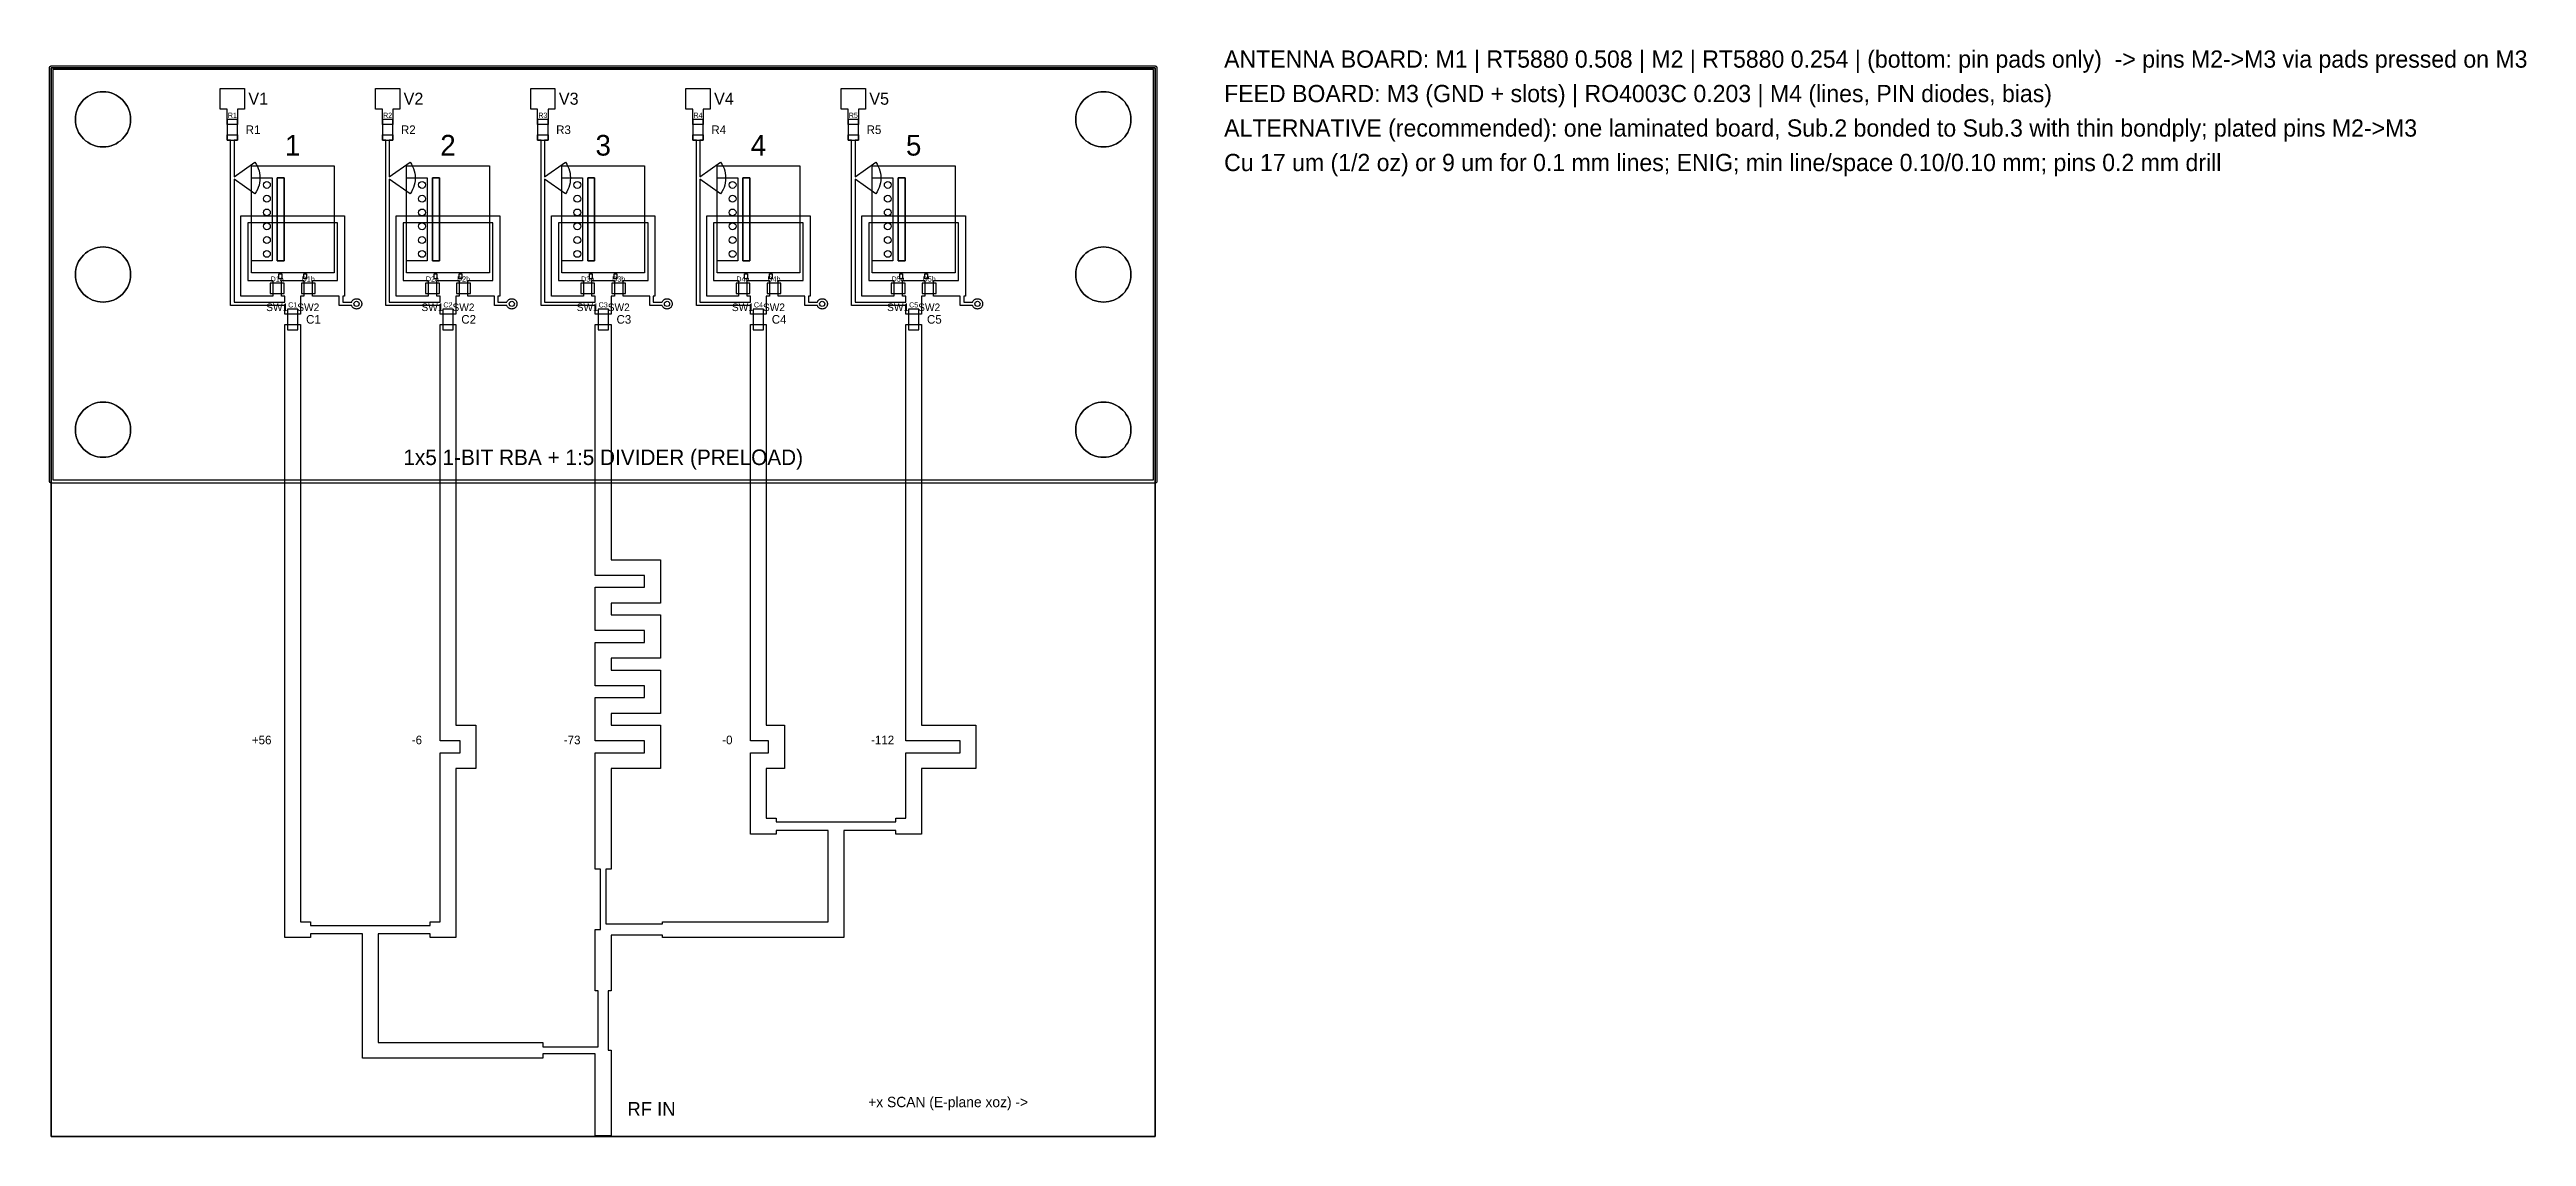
# Model space of a CAD drawing. Header units: millimetres. Extents: x -16.1 to 55.8, y -25 to 6.5.
import ezdxf
from ezdxf.enums import TextEntityAlignment as Align

# ---------------------------------------------------------------- set-up
doc = ezdxf.new("R2010")
doc.units = ezdxf.units.MM
for name, color, linetype in [('ANT_OUTLINE', 8, 'Continuous'), ('ASSY_M4', 4, 'Continuous'), ('FAB', 9, 'Continuous'), ('M1', 1, 'Continuous'), ('M2', 30, 'Continuous'), ('M3', 3, 'Continuous'), ('M3_SLOT', 3, 'Continuous'), ('M4', 5, 'Continuous'), ('NPTH', 9, 'Continuous'), ('OUTLINE', 7, 'Continuous'), ('PORT', 2, 'Continuous'), ('SILK_M1', 7, 'Continuous'), ('SILK_M4', 8, 'Continuous'), ('VIA', 6, 'Continuous')]:
    doc.layers.add(name, color=color, linetype=linetype)

msp = doc.modelspace()

# ---------------------------------------------------------------- linework, layer by layer
at = {"layer": 'ANT_OUTLINE'}
for points in [[(16, -6.05), (-16, -6.05), (-16.005, -6.05), (-16.01, -6.049), (-16.015, -6.048), (-16.019, -6.046), (-16.024, -6.044), (-16.028, -6.042), (-16.032, -6.039), (-16.035, -6.035), (-16.039, -6.032), (-16.042, -6.028), (-16.044, -6.024), (-16.046, -6.019), (-16.048, -6.015), (-16.049, -6.01), (-16.05, -6.005), (-16.05, -6), (-16.05, 6), (-16.05, 6.005), (-16.049, 6.01), (-16.048, 6.015), (-16.046, 6.019), (-16.044, 6.024), (-16.042, 6.028), (-16.039, 6.032), (-16.035, 6.035), (-16.032, 6.039), (-16.028, 6.042), (-16.024, 6.044), (-16.019, 6.046), (-16.015, 6.048), (-16.01, 6.049), (-16.005, 6.05), (-16, 6.05), (16, 6.05), (16.005, 6.05), (16.01, 6.049), (16.015, 6.048), (16.019, 6.046), (16.024, 6.044), (16.028, 6.042), (16.032, 6.039), (16.035, 6.035), (16.039, 6.032), (16.042, 6.028), (16.044, 6.024), (16.046, 6.019), (16.048, 6.015), (16.049, 6.01), (16.05, 6.005), (16.05, 6), (16.05, -6), (16.05, -6.005), (16.049, -6.01), (16.048, -6.015), (16.046, -6.019), (16.044, -6.024), (16.042, -6.028), (16.039, -6.032), (16.035, -6.035), (16.032, -6.039), (16.028, -6.042), (16.024, -6.044), (16.019, -6.046), (16.015, -6.048), (16.01, -6.049), (16.005, -6.05)], [(15.95, -5.95), (15.95, 5.95), (-15.95, 5.95), (-15.95, -5.95)]]:
    msp.add_lwpolyline(points, close=True, dxfattribs=at)
at = {"layer": 'ASSY_M4'}
for points in [[(-10.9, 3.9), (-10.6, 3.9), (-10.6, 4.5), (-10.9, 4.5)], [(-6.4, 3.9), (-6.1, 3.9), (-6.1, 4.5), (-6.4, 4.5)], [(-1.9, 3.9), (-1.6, 3.9), (-1.6, 4.5), (-1.9, 4.5)], [(2.6, 3.9), (2.9, 3.9), (2.9, 4.5), (2.6, 4.5)], [(7.1, 3.9), (7.4, 3.9), (7.4, 4.5), (7.1, 4.5)], [(-9.65, -0.55), (-9.25, -0.55), (-9.25, -0.25), (-9.65, -0.25)], [(-8.75, -0.55), (-8.35, -0.55), (-8.35, -0.25), (-8.75, -0.25)], [(-5.15, -0.55), (-4.75, -0.55), (-4.75, -0.25), (-5.15, -0.25)], [(-4.25, -0.55), (-3.85, -0.55), (-3.85, -0.25), (-4.25, -0.25)], [(-0.65, -0.55), (-0.25, -0.55), (-0.25, -0.25), (-0.65, -0.25)], [(0.25, -0.55), (0.65, -0.55), (0.65, -0.25), (0.25, -0.25)], [(3.85, -0.55), (4.25, -0.55), (4.25, -0.25), (3.85, -0.25)], [(4.75, -0.55), (5.15, -0.55), (5.15, -0.25), (4.75, -0.25)], [(8.35, -0.55), (8.75, -0.55), (8.75, -0.25), (8.35, -0.25)], [(9.25, -0.55), (9.65, -0.55), (9.65, -0.25), (9.25, -0.25)], [(-9.15, -1.6), (-8.85, -1.6), (-8.85, -1), (-9.15, -1)], [(-4.65, -1.6), (-4.35, -1.6), (-4.35, -1), (-4.65, -1)], [(-0.15, -1.6), (0.15, -1.6), (0.15, -1), (-0.15, -1)], [(4.35, -1.6), (4.65, -1.6), (4.65, -1), (4.35, -1)], [(8.85, -1.6), (9.15, -1.6), (9.15, -1), (8.85, -1)]]:
    msp.add_lwpolyline(points, close=True, dxfattribs=at)
at = {"layer": 'M1'}
for points in [[(-10.2, 3.15), (-7.8, 3.15), (-7.8, 0.05), (-10.2, 0.05)], [(-5.7, 3.15), (-3.3, 3.15), (-3.3, 0.05), (-5.7, 0.05)], [(-1.2, 3.15), (1.2, 3.15), (1.2, 0.05), (-1.2, 0.05)], [(5.7, 3.15), (5.7, 0.05), (3.3, 0.05), (3.3, 3.15)], [(10.2, 3.15), (10.2, 0.05), (7.8, 0.05), (7.8, 3.15)]]:
    msp.add_lwpolyline(points, close=True, dxfattribs=at)
at = {"layer": 'M2'}
for points in [[(-10.2, 2.8), (-9.6, 2.8), (-9.6, 0.4), (-10.2, 0.4)], [(-5.7, 2.8), (-5.1, 2.8), (-5.1, 0.4), (-5.7, 0.4)], [(-1.2, 2.8), (-0.6, 2.8), (-0.6, 0.4), (-1.2, 0.4)], [(3.9, 2.8), (3.9, 0.4), (3.3, 0.4), (3.3, 2.8)], [(8.4, 2.8), (8.4, 0.4), (7.8, 0.4), (7.8, 2.8)]]:
    msp.add_lwpolyline(points, close=True, dxfattribs=at)
at = {"layer": 'M3'}
for points in [[(-16, -25), (-16, 6), (16, 6), (16, -25)], [(-13.715, 4.344), (-13.704, 4.422), (-13.7, 4.5), (-13.704, 4.578), (-13.715, 4.656), (-13.734, 4.732), (-13.761, 4.806), (-13.794, 4.877), (-13.835, 4.944), (-13.882, 5.008), (-13.934, 5.066), (-13.992, 5.118), (-14.056, 5.165), (-14.123, 5.206), (-14.194, 5.239), (-14.268, 5.266), (-14.344, 5.285), (-14.422, 5.296), (-14.5, 5.3), (-14.578, 5.296), (-14.656, 5.285), (-14.732, 5.266), (-14.806, 5.239), (-14.877, 5.206), (-14.944, 5.165), (-15.008, 5.118), (-15.066, 5.066), (-15.118, 5.008), (-15.165, 4.944), (-15.206, 4.877), (-15.239, 4.806), (-15.266, 4.732), (-15.285, 4.656), (-15.296, 4.578), (-15.3, 4.5), (-15.296, 4.422), (-15.285, 4.344), (-15.266, 4.268), (-15.239, 4.194), (-15.206, 4.123), (-15.165, 4.056), (-15.118, 3.992), (-15.066, 3.934), (-15.008, 3.882), (-14.944, 3.835), (-14.877, 3.794), (-14.806, 3.761), (-14.732, 3.734), (-14.656, 3.715), (-14.578, 3.704), (-14.5, 3.7), (-14.422, 3.704), (-14.344, 3.715), (-14.268, 3.734), (-14.194, 3.761), (-14.123, 3.794), (-14.056, 3.835), (-13.992, 3.882), (-13.934, 3.934), (-13.882, 3.992), (-13.835, 4.056), (-13.794, 4.123), (-13.761, 4.194), (-13.734, 4.268)], [(15.266, 4.268), (15.285, 4.344), (15.296, 4.422), (15.3, 4.5), (15.296, 4.578), (15.285, 4.656), (15.266, 4.732), (15.239, 4.806), (15.206, 4.877), (15.165, 4.944), (15.118, 5.008), (15.066, 5.066), (15.008, 5.118), (14.944, 5.165), (14.877, 5.206), (14.806, 5.239), (14.732, 5.266), (14.656, 5.285), (14.578, 5.296), (14.5, 5.3), (14.422, 5.296), (14.344, 5.285), (14.268, 5.266), (14.194, 5.239), (14.123, 5.206), (14.056, 5.165), (13.992, 5.118), (13.934, 5.066), (13.882, 5.008), (13.835, 4.944), (13.794, 4.877), (13.761, 4.806), (13.734, 4.732), (13.715, 4.656), (13.704, 4.578), (13.7, 4.5), (13.704, 4.422), (13.715, 4.344), (13.734, 4.268), (13.761, 4.194), (13.794, 4.123), (13.835, 4.056), (13.882, 3.992), (13.934, 3.934), (13.992, 3.882), (14.056, 3.835), (14.123, 3.794), (14.194, 3.761), (14.268, 3.734), (14.344, 3.715), (14.422, 3.704), (14.5, 3.7), (14.578, 3.704), (14.656, 3.715), (14.732, 3.734), (14.806, 3.761), (14.877, 3.794), (14.944, 3.835), (15.008, 3.882), (15.066, 3.934), (15.118, 3.992), (15.165, 4.056), (15.206, 4.123), (15.239, 4.194)], [(-9.45, 2.8), (-9.45, 0.4), (-9.25, 0.4), (-9.25, 2.8)], [(-4.75, 2.8), (-4.95, 2.8), (-4.95, 0.4), (-4.75, 0.4)], [(-0.25, 2.8), (-0.45, 2.8), (-0.45, 0.4), (-0.25, 0.4)], [(4.05, 2.8), (4.05, 0.4), (4.25, 0.4), (4.25, 2.8)], [(8.75, 2.8), (8.55, 2.8), (8.55, 0.4), (8.75, 0.4)], [(-13.715, -0.156), (-13.704, -0.078), (-13.7, 0), (-13.704, 0.078), (-13.715, 0.156), (-13.734, 0.232), (-13.761, 0.306), (-13.794, 0.377), (-13.835, 0.444), (-13.882, 0.508), (-13.934, 0.566), (-13.992, 0.618), (-14.056, 0.665), (-14.123, 0.706), (-14.194, 0.739), (-14.268, 0.766), (-14.344, 0.785), (-14.422, 0.796), (-14.5, 0.8), (-14.578, 0.796), (-14.656, 0.785), (-14.732, 0.766), (-14.806, 0.739), (-14.877, 0.706), (-14.944, 0.665), (-15.008, 0.618), (-15.066, 0.566), (-15.118, 0.508), (-15.165, 0.444), (-15.206, 0.377), (-15.239, 0.306), (-15.266, 0.232), (-15.285, 0.156), (-15.296, 0.078), (-15.3, 0), (-15.296, -0.078), (-15.285, -0.156), (-15.266, -0.232), (-15.239, -0.306), (-15.206, -0.377), (-15.165, -0.444), (-15.118, -0.508), (-15.066, -0.566), (-15.008, -0.618), (-14.944, -0.665), (-14.877, -0.706), (-14.806, -0.739), (-14.732, -0.766), (-14.656, -0.785), (-14.578, -0.796), (-14.5, -0.8), (-14.422, -0.796), (-14.344, -0.785), (-14.268, -0.766), (-14.194, -0.739), (-14.123, -0.706), (-14.056, -0.665), (-13.992, -0.618), (-13.934, -0.566), (-13.882, -0.508), (-13.835, -0.444), (-13.794, -0.377), (-13.761, -0.306), (-13.734, -0.232)], [(15.266, -0.232), (15.285, -0.156), (15.296, -0.078), (15.3, 0), (15.296, 0.078), (15.285, 0.156), (15.266, 0.232), (15.239, 0.306), (15.206, 0.377), (15.165, 0.444), (15.118, 0.508), (15.066, 0.566), (15.008, 0.618), (14.944, 0.665), (14.877, 0.706), (14.806, 0.739), (14.732, 0.766), (14.656, 0.785), (14.578, 0.796), (14.5, 0.8), (14.422, 0.796), (14.344, 0.785), (14.268, 0.766), (14.194, 0.739), (14.123, 0.706), (14.056, 0.665), (13.992, 0.618), (13.934, 0.566), (13.882, 0.508), (13.835, 0.444), (13.794, 0.377), (13.761, 0.306), (13.734, 0.232), (13.715, 0.156), (13.704, 0.078), (13.7, 0), (13.704, -0.078), (13.715, -0.156), (13.734, -0.232), (13.761, -0.306), (13.794, -0.377), (13.835, -0.444), (13.882, -0.508), (13.934, -0.566), (13.992, -0.618), (14.056, -0.665), (14.123, -0.706), (14.194, -0.739), (14.268, -0.766), (14.344, -0.785), (14.422, -0.796), (14.5, -0.8), (14.578, -0.796), (14.656, -0.785), (14.732, -0.766), (14.806, -0.739), (14.877, -0.706), (14.944, -0.665), (15.008, -0.618), (15.066, -0.566), (15.118, -0.508), (15.165, -0.444), (15.206, -0.377), (15.239, -0.306)], [(-13.715, -4.656), (-13.704, -4.578), (-13.7, -4.5), (-13.704, -4.422), (-13.715, -4.344), (-13.734, -4.268), (-13.761, -4.194), (-13.794, -4.123), (-13.835, -4.056), (-13.882, -3.992), (-13.934, -3.934), (-13.992, -3.882), (-14.056, -3.835), (-14.123, -3.794), (-14.194, -3.761), (-14.268, -3.734), (-14.344, -3.715), (-14.422, -3.704), (-14.5, -3.7), (-14.578, -3.704), (-14.656, -3.715), (-14.732, -3.734), (-14.806, -3.761), (-14.877, -3.794), (-14.944, -3.835), (-15.008, -3.882), (-15.066, -3.934), (-15.118, -3.992), (-15.165, -4.056), (-15.206, -4.123), (-15.239, -4.194), (-15.266, -4.268), (-15.285, -4.344), (-15.296, -4.422), (-15.3, -4.5), (-15.296, -4.578), (-15.285, -4.656), (-15.266, -4.732), (-15.239, -4.806), (-15.206, -4.877), (-15.165, -4.944), (-15.118, -5.008), (-15.066, -5.066), (-15.008, -5.118), (-14.944, -5.165), (-14.877, -5.206), (-14.806, -5.239), (-14.732, -5.266), (-14.656, -5.285), (-14.578, -5.296), (-14.5, -5.3), (-14.422, -5.296), (-14.344, -5.285), (-14.268, -5.266), (-14.194, -5.239), (-14.123, -5.206), (-14.056, -5.165), (-13.992, -5.118), (-13.934, -5.066), (-13.882, -5.008), (-13.835, -4.944), (-13.794, -4.877), (-13.761, -4.806), (-13.734, -4.732)], [(15.266, -4.732), (15.285, -4.656), (15.296, -4.578), (15.3, -4.5), (15.296, -4.422), (15.285, -4.344), (15.266, -4.268), (15.239, -4.194), (15.206, -4.123), (15.165, -4.056), (15.118, -3.992), (15.066, -3.934), (15.008, -3.882), (14.944, -3.835), (14.877, -3.794), (14.806, -3.761), (14.732, -3.734), (14.656, -3.715), (14.578, -3.704), (14.5, -3.7), (14.422, -3.704), (14.344, -3.715), (14.268, -3.734), (14.194, -3.761), (14.123, -3.794), (14.056, -3.835), (13.992, -3.882), (13.934, -3.934), (13.882, -3.992), (13.835, -4.056), (13.794, -4.123), (13.761, -4.194), (13.734, -4.268), (13.715, -4.344), (13.704, -4.422), (13.7, -4.5), (13.704, -4.578), (13.715, -4.656), (13.734, -4.732), (13.761, -4.806), (13.794, -4.877), (13.835, -4.944), (13.882, -5.008), (13.934, -5.066), (13.992, -5.118), (14.056, -5.165), (14.123, -5.206), (14.194, -5.239), (14.268, -5.266), (14.344, -5.285), (14.422, -5.296), (14.5, -5.3), (14.578, -5.296), (14.656, -5.285), (14.732, -5.266), (14.806, -5.239), (14.877, -5.206), (14.944, -5.165), (15.008, -5.118), (15.066, -5.066), (15.118, -5.008), (15.165, -4.944), (15.206, -4.877), (15.239, -4.806)]]:
    msp.add_lwpolyline(points, close=True, dxfattribs=at)
at = {"layer": 'M3_SLOT'}
for points in [[(-9.45, 2.8), (-9.25, 2.8), (-9.25, 0.4), (-9.45, 0.4)], [(-4.95, 2.8), (-4.75, 2.8), (-4.75, 0.4), (-4.95, 0.4)], [(-0.45, 2.8), (-0.25, 2.8), (-0.25, 0.4), (-0.45, 0.4)], [(4.25, 2.8), (4.25, 0.4), (4.05, 0.4), (4.05, 2.8)], [(8.75, 2.8), (8.75, 0.4), (8.55, 0.4), (8.55, 2.8)]]:
    msp.add_lwpolyline(points, close=True, dxfattribs=at)
at = {"layer": 'M4'}
for points in [[(-11.1, 4.8), (-11.1, 5.4), (-10.4, 5.4), (-10.4, 4.8), (-10.6, 4.8), (-10.6, 4.35), (-10.9, 4.35), (-10.9, 4.8)], [(-5.9, 5.4), (-5.9, 4.8), (-6.1, 4.8), (-6.1, 4.35), (-6.4, 4.35), (-6.4, 4.8), (-6.6, 4.8), (-6.6, 5.4)], [(-1.6, 4.35), (-1.9, 4.35), (-1.9, 4.8), (-2.1, 4.8), (-2.1, 5.4), (-1.4, 5.4), (-1.4, 4.8), (-1.6, 4.8)], [(2.4, 4.8), (2.4, 5.4), (3.1, 5.4), (3.1, 4.8), (2.9, 4.8), (2.9, 4.35), (2.6, 4.35), (2.6, 4.8)], [(7.6, 4.8), (7.4, 4.8), (7.4, 4.35), (7.1, 4.35), (7.1, 4.8), (6.9, 4.8), (6.9, 5.4), (7.6, 5.4)], [(-10.8, 3.9), (-10.9, 3.9), (-10.9, 4.05), (-10.6, 4.05), (-10.6, 3.9), (-10.7, 3.9), (-10.7, 2.835), (-10.095, 3.259), (-10.057, 3.2), (-10.025, 3.138), (-9.998, 3.074), (-9.977, 3.007), (-9.962, 2.939), (-9.953, 2.87), (-9.95, 2.8), (-9.953, 2.73), (-9.962, 2.661), (-9.977, 2.593), (-9.998, 2.526), (-10.025, 2.462), (-10.057, 2.4), (-10.095, 2.341), (-10.7, 2.765), (-10.7, -0.8), (-9.229, -0.8), (-9.229, -0.625), (-9.325, -0.625), (-9.325, -0.175), (-8.675, -0.175), (-8.675, -0.625), (-8.771, -0.625), (-8.771, -1.15), (-9.229, -1.15), (-9.229, -0.9), (-10.8, -0.9)], [(-5.462, 2.939), (-5.453, 2.87), (-5.45, 2.8), (-5.453, 2.73), (-5.462, 2.661), (-5.477, 2.593), (-5.498, 2.526), (-5.525, 2.462), (-5.557, 2.4), (-5.595, 2.341), (-6.2, 2.765), (-6.2, -0.8), (-4.729, -0.8), (-4.729, -0.625), (-4.825, -0.625), (-4.825, -0.175), (-4.175, -0.175), (-4.175, -0.625), (-4.271, -0.625), (-4.271, -1.15), (-4.729, -1.15), (-4.729, -0.9), (-6.3, -0.9), (-6.3, 3.9), (-6.4, 3.9), (-6.4, 4.05), (-6.1, 4.05), (-6.1, 3.9), (-6.2, 3.9), (-6.2, 2.835), (-5.595, 3.259), (-5.557, 3.2), (-5.525, 3.138), (-5.498, 3.074), (-5.477, 3.007)], [(-0.998, 3.074), (-0.977, 3.007), (-0.962, 2.939), (-0.953, 2.87), (-0.95, 2.8), (-0.953, 2.73), (-0.962, 2.661), (-0.977, 2.593), (-0.998, 2.526), (-1.025, 2.462), (-1.057, 2.4), (-1.095, 2.341), (-1.7, 2.765), (-1.7, -0.8), (-0.229, -0.8), (-0.229, -0.625), (-0.325, -0.625), (-0.325, -0.175), (0.325, -0.175), (0.325, -0.625), (0.229, -0.625), (0.229, -1.15), (-0.229, -1.15), (-0.229, -0.9), (-1.8, -0.9), (-1.8, 3.9), (-1.9, 3.9), (-1.9, 4.05), (-1.6, 4.05), (-1.6, 3.9), (-1.7, 3.9), (-1.7, 2.835), (-1.095, 3.259), (-1.057, 3.2), (-1.025, 3.138)], [(2.7, 3.9), (2.6, 3.9), (2.6, 4.05), (2.9, 4.05), (2.9, 3.9), (2.8, 3.9), (2.8, 2.835), (3.405, 3.259), (3.443, 3.2), (3.475, 3.138), (3.502, 3.074), (3.523, 3.007), (3.538, 2.939), (3.547, 2.87), (3.55, 2.8), (3.547, 2.73), (3.538, 2.661), (3.523, 2.593), (3.502, 2.526), (3.475, 2.462), (3.443, 2.4), (3.405, 2.341), (2.8, 2.765), (2.8, -0.8), (4.271, -0.8), (4.271, -0.625), (4.175, -0.625), (4.175, -0.175), (4.825, -0.175), (4.825, -0.625), (4.729, -0.625), (4.729, -1.15), (4.271, -1.15), (4.271, -0.9), (2.7, -0.9)], [(8.771, -0.9), (7.2, -0.9), (7.2, 3.9), (7.1, 3.9), (7.1, 4.05), (7.4, 4.05), (7.4, 3.9), (7.3, 3.9), (7.3, 2.835), (7.905, 3.259), (7.943, 3.2), (7.975, 3.138), (8.002, 3.074), (8.023, 3.007), (8.038, 2.939), (8.047, 2.87), (8.05, 2.8), (8.047, 2.73), (8.038, 2.661), (8.023, 2.593), (8.002, 2.526), (7.975, 2.462), (7.943, 2.4), (7.905, 2.341), (7.3, 2.765), (7.3, -0.8), (8.771, -0.8), (8.771, -0.625), (8.675, -0.625), (8.675, -0.175), (9.325, -0.175), (9.325, -0.625), (9.229, -0.625), (9.229, -1.15), (8.771, -1.15)], [(-7.034, -0.945), (-7.044, -0.956), (-7.055, -0.966), (-7.067, -0.975), (-7.079, -0.982), (-7.093, -0.989), (-7.106, -0.994), (-7.121, -0.997), (-7.135, -0.999), (-7.15, -1), (-7.165, -0.999), (-7.179, -0.997), (-7.194, -0.994), (-7.207, -0.989), (-7.221, -0.982), (-7.233, -0.975), (-7.245, -0.966), (-7.256, -0.956), (-7.266, -0.945), (-7.275, -0.933), (-7.282, -0.921), (-7.289, -0.907), (-7.291, -0.9), (-7.65, -0.9), (-7.65, -0.625), (-8.425, -0.625), (-8.425, -0.175), (-7.7, -0.175), (-7.7, 1.5), (-10.3, 1.5), (-10.3, -0.175), (-9.575, -0.175), (-9.575, -0.625), (-10.5, -0.625), (-10.5, -0.4), (-10.5, -0.175), (-10.5, 1.7), (-7.5, 1.7), (-7.5, -0.175), (-7.5, -0.4), (-7.5, -0.625), (-7.55, -0.625), (-7.55, -0.8), (-7.291, -0.8), (-7.289, -0.793), (-7.282, -0.779), (-7.275, -0.767), (-7.266, -0.755), (-7.256, -0.744), (-7.245, -0.734), (-7.233, -0.725), (-7.221, -0.718), (-7.207, -0.711), (-7.194, -0.706), (-7.179, -0.703), (-7.165, -0.701), (-7.15, -0.7), (-7.135, -0.701), (-7.121, -0.703), (-7.106, -0.706), (-7.093, -0.711), (-7.079, -0.718), (-7.067, -0.725), (-7.055, -0.734), (-7.044, -0.744), (-7.034, -0.755), (-7.025, -0.767), (-7.018, -0.779), (-7.011, -0.793), (-7.006, -0.806), (-7.003, -0.821), (-7.001, -0.835), (-7, -0.85), (-7.001, -0.865), (-7.003, -0.879), (-7.006, -0.894), (-7.011, -0.907), (-7.018, -0.921), (-7.025, -0.933)], [(-6, -0.175), (-6, 1.7), (-3, 1.7), (-3, -0.175), (-3, -0.4), (-3, -0.625), (-3.05, -0.625), (-3.05, -0.8), (-2.791, -0.8), (-2.789, -0.793), (-2.782, -0.779), (-2.775, -0.767), (-2.766, -0.755), (-2.756, -0.744), (-2.745, -0.734), (-2.733, -0.725), (-2.721, -0.718), (-2.707, -0.711), (-2.694, -0.706), (-2.679, -0.703), (-2.665, -0.701), (-2.65, -0.7), (-2.635, -0.701), (-2.621, -0.703), (-2.606, -0.706), (-2.593, -0.711), (-2.579, -0.718), (-2.567, -0.725), (-2.555, -0.734), (-2.544, -0.744), (-2.534, -0.755), (-2.525, -0.767), (-2.518, -0.779), (-2.511, -0.793), (-2.506, -0.806), (-2.503, -0.821), (-2.501, -0.835), (-2.5, -0.85), (-2.501, -0.865), (-2.503, -0.879), (-2.506, -0.894), (-2.511, -0.907), (-2.518, -0.921), (-2.525, -0.933), (-2.534, -0.945), (-2.544, -0.956), (-2.555, -0.966), (-2.567, -0.975), (-2.579, -0.982), (-2.593, -0.989), (-2.606, -0.994), (-2.621, -0.997), (-2.635, -0.999), (-2.65, -1), (-2.665, -0.999), (-2.679, -0.997), (-2.694, -0.994), (-2.707, -0.989), (-2.721, -0.982), (-2.733, -0.975), (-2.745, -0.966), (-2.756, -0.956), (-2.766, -0.945), (-2.775, -0.933), (-2.782, -0.921), (-2.789, -0.907), (-2.791, -0.9), (-3.15, -0.9), (-3.15, -0.625), (-3.925, -0.625), (-3.925, -0.175), (-3.2, -0.175), (-3.2, 1.5), (-5.8, 1.5), (-5.8, -0.175), (-5.075, -0.175), (-5.075, -0.625), (-6, -0.625), (-6, -0.4)], [(-0.575, -0.175), (-0.575, -0.625), (-1.5, -0.625), (-1.5, -0.4), (-1.5, -0.175), (-1.5, 1.7), (1.5, 1.7), (1.5, -0.175), (1.5, -0.4), (1.5, -0.625), (1.45, -0.625), (1.45, -0.8), (1.709, -0.8), (1.711, -0.793), (1.718, -0.779), (1.725, -0.767), (1.734, -0.755), (1.744, -0.744), (1.755, -0.734), (1.767, -0.725), (1.779, -0.718), (1.793, -0.711), (1.806, -0.706), (1.821, -0.703), (1.835, -0.701), (1.85, -0.7), (1.865, -0.701), (1.879, -0.703), (1.894, -0.706), (1.907, -0.711), (1.921, -0.718), (1.933, -0.725), (1.945, -0.734), (1.956, -0.744), (1.966, -0.755), (1.975, -0.767), (1.982, -0.779), (1.989, -0.793), (1.994, -0.806), (1.997, -0.821), (1.999, -0.835), (2, -0.85), (1.999, -0.865), (1.997, -0.879), (1.994, -0.894), (1.989, -0.907), (1.982, -0.921), (1.975, -0.933), (1.966, -0.945), (1.956, -0.956), (1.945, -0.966), (1.933, -0.975), (1.921, -0.982), (1.907, -0.989), (1.894, -0.994), (1.879, -0.997), (1.865, -0.999), (1.85, -1), (1.835, -0.999), (1.821, -0.997), (1.806, -0.994), (1.793, -0.989), (1.779, -0.982), (1.767, -0.975), (1.755, -0.966), (1.744, -0.956), (1.734, -0.945), (1.725, -0.933), (1.718, -0.921), (1.711, -0.907), (1.709, -0.9), (1.35, -0.9), (1.35, -0.625), (0.575, -0.625), (0.575, -0.175), (1.3, -0.175), (1.3, 1.5), (-1.3, 1.5), (-1.3, -0.175)], [(3, -0.175), (3, 1.7), (6, 1.7), (6, -0.175), (6, -0.4), (6, -0.625), (5.95, -0.625), (5.95, -0.8), (6.209, -0.8), (6.211, -0.793), (6.218, -0.779), (6.225, -0.767), (6.234, -0.755), (6.244, -0.744), (6.255, -0.734), (6.267, -0.725), (6.279, -0.718), (6.293, -0.711), (6.306, -0.706), (6.321, -0.703), (6.335, -0.701), (6.35, -0.7), (6.365, -0.701), (6.379, -0.703), (6.394, -0.706), (6.407, -0.711), (6.421, -0.718), (6.433, -0.725), (6.445, -0.734), (6.456, -0.744), (6.466, -0.755), (6.475, -0.767), (6.482, -0.779), (6.489, -0.793), (6.494, -0.806), (6.497, -0.821), (6.499, -0.835), (6.5, -0.85), (6.499, -0.865), (6.497, -0.879), (6.494, -0.894), (6.489, -0.907), (6.482, -0.921), (6.475, -0.933), (6.466, -0.945), (6.456, -0.956), (6.445, -0.966), (6.433, -0.975), (6.421, -0.982), (6.407, -0.989), (6.394, -0.994), (6.379, -0.997), (6.365, -0.999), (6.35, -1), (6.335, -0.999), (6.321, -0.997), (6.306, -0.994), (6.293, -0.989), (6.279, -0.982), (6.267, -0.975), (6.255, -0.966), (6.244, -0.956), (6.234, -0.945), (6.225, -0.933), (6.218, -0.921), (6.211, -0.907), (6.209, -0.9), (5.85, -0.9), (5.85, -0.625), (5.075, -0.625), (5.075, -0.175), (5.8, -0.175), (5.8, 1.5), (3.2, 1.5), (3.2, -0.175), (3.925, -0.175), (3.925, -0.625), (3, -0.625), (3, -0.4)], [(10.975, -0.933), (10.966, -0.945), (10.956, -0.956), (10.945, -0.966), (10.933, -0.975), (10.921, -0.982), (10.907, -0.989), (10.894, -0.994), (10.879, -0.997), (10.865, -0.999), (10.85, -1), (10.835, -0.999), (10.821, -0.997), (10.806, -0.994), (10.793, -0.989), (10.779, -0.982), (10.767, -0.975), (10.755, -0.966), (10.744, -0.956), (10.734, -0.945), (10.725, -0.933), (10.718, -0.921), (10.711, -0.907), (10.709, -0.9), (10.35, -0.9), (10.35, -0.625), (9.575, -0.625), (9.575, -0.175), (10.3, -0.175), (10.3, 1.5), (7.7, 1.5), (7.7, -0.175), (8.425, -0.175), (8.425, -0.625), (7.5, -0.625), (7.5, -0.4), (7.5, -0.175), (7.5, 1.7), (10.5, 1.7), (10.5, -0.175), (10.5, -0.4), (10.5, -0.625), (10.45, -0.625), (10.45, -0.8), (10.709, -0.8), (10.711, -0.793), (10.718, -0.779), (10.725, -0.767), (10.734, -0.755), (10.744, -0.744), (10.755, -0.734), (10.767, -0.725), (10.779, -0.718), (10.793, -0.711), (10.806, -0.706), (10.821, -0.703), (10.835, -0.701), (10.85, -0.7), (10.865, -0.701), (10.879, -0.703), (10.894, -0.706), (10.907, -0.711), (10.921, -0.718), (10.933, -0.725), (10.945, -0.734), (10.956, -0.744), (10.966, -0.755), (10.975, -0.767), (10.982, -0.779), (10.989, -0.793), (10.994, -0.806), (10.997, -0.821), (10.999, -0.835), (11, -0.85), (10.999, -0.865), (10.997, -0.879), (10.994, -0.894), (10.989, -0.907), (10.982, -0.921)], [(-9.229, -16), (-9.229, -14.5), (-9.229, -6.1), (-9.229, -5.5), (-9.229, -1.45), (-8.771, -1.45), (-8.771, -5.5), (-8.771, -6.1), (-8.771, -14.5), (-8.771, -16), (-8.771, -18.771), (-8.483, -18.771), (-8.483, -18.876), (-6.75, -18.876), (-5.017, -18.876), (-5.017, -18.771), (-4.729, -18.771), (-4.729, -16), (-4.729, -14.5), (-4.729, -13.871), (-4.149, -13.871), (-4.149, -13.529), (-4.729, -13.529), (-4.729, -6.1), (-4.729, -5.5), (-4.729, -1.45), (-4.271, -1.45), (-4.271, -5.5), (-4.271, -6.1), (-4.271, -13.071), (-3.691, -13.071), (-3.691, -14.329), (-4.271, -14.329), (-4.271, -14.5), (-4.271, -16), (-4.271, -19.229), (-5.017, -19.229), (-5.017, -19.124), (-6.521, -19.124), (-6.521, -22.271), (-1.746, -22.271), (-1.746, -22.401), (-0.148, -22.401), (-0.148, -20.777), (-0.229, -20.777), (-0.229, -19), (-0.081, -19), (-0.081, -17.244), (-0.229, -17.244), (-0.229, -16), (-0.229, -16), (-0.229, -14.5), (-0.229, -13.871), (1.2, -13.871), (1.2, -13.529), (-0.229, -13.529), (-0.229, -12.271), (1.2, -12.271), (1.2, -11.929), (-0.229, -11.929), (-0.229, -10.671), (1.2, -10.671), (1.2, -10.329), (-0.229, -10.329), (-0.229, -9.071), (1.2, -9.071), (1.2, -8.729), (-0.229, -8.729), (-0.229, -6.1), (-0.229, -5.5), (-0.229, -5.5), (-0.229, -1.45), (0.229, -1.45), (0.229, -5.5), (0.229, -5.5), (0.229, -6.1), (0.229, -8.271), (1.658, -8.271), (1.658, -9.529), (0.229, -9.529), (0.229, -9.871), (1.658, -9.871), (1.658, -11.129), (0.229, -11.129), (0.229, -11.471), (1.658, -11.471), (1.658, -12.729), (0.229, -12.729), (0.229, -13.071), (1.658, -13.071), (1.658, -14.329), (0.229, -14.329), (0.229, -14.5), (0.229, -16), (0.229, -16), (0.229, -17.244), (0.081, -17.244), (0.081, -18.837), (1.717, -18.837), (1.717, -18.771), (6.521, -18.771), (6.521, -16.124), (5.017, -16.124), (5.017, -16.229), (4.271, -16.229), (4.271, -14.5), (4.271, -13.871), (4.796, -13.871), (4.796, -13.529), (4.271, -13.529), (4.271, -6.1), (4.271, -5.5), (4.271, -1.45), (4.729, -1.45), (4.729, -5.5), (4.729, -6.1), (4.729, -13.071), (5.254, -13.071), (5.254, -14.329), (4.729, -14.329), (4.729, -14.5), (4.729, -15.771), (5.017, -15.771), (5.017, -15.876), (6.75, -15.876), (8.483, -15.876), (8.483, -15.771), (8.771, -15.771), (8.771, -14.5), (8.771, -13.871), (10.348, -13.871), (10.348, -13.529), (8.771, -13.529), (8.771, -6.1), (8.771, -5.5), (8.771, -1.45), (9.229, -1.45), (9.229, -5.5), (9.229, -6.1), (9.229, -13.071), (10.806, -13.071), (10.806, -14.329), (9.229, -14.329), (9.229, -14.5), (9.229, -16.229), (8.483, -16.229), (8.483, -16.124), (6.979, -16.124), (6.979, -19.229), (1.717, -19.229), (1.717, -19.163), (0.229, -19.163), (0.229, -20.777), (0.148, -20.777), (0.148, -22.5), (0.229, -22.5), (0.229, -25), (-0.229, -25), (-0.229, -22.599), (-1.746, -22.599), (-1.746, -22.729), (-6.979, -22.729), (-6.979, -19.124), (-8.483, -19.124), (-8.483, -19.229), (-9.229, -19.229)]]:
    msp.add_lwpolyline(points, close=True, dxfattribs=at)
at = {"layer": 'NPTH'}
for points in [[(-13.734, 4.268), (-13.761, 4.194), (-13.794, 4.123), (-13.835, 4.056), (-13.882, 3.992), (-13.934, 3.934), (-13.992, 3.882), (-14.056, 3.835), (-14.123, 3.794), (-14.194, 3.761), (-14.268, 3.734), (-14.344, 3.715), (-14.422, 3.704), (-14.5, 3.7), (-14.578, 3.704), (-14.656, 3.715), (-14.732, 3.734), (-14.806, 3.761), (-14.877, 3.794), (-14.944, 3.835), (-15.008, 3.882), (-15.066, 3.934), (-15.118, 3.992), (-15.165, 4.056), (-15.206, 4.123), (-15.239, 4.194), (-15.266, 4.268), (-15.285, 4.344), (-15.296, 4.422), (-15.3, 4.5), (-15.296, 4.578), (-15.285, 4.656), (-15.266, 4.732), (-15.239, 4.806), (-15.206, 4.877), (-15.165, 4.944), (-15.118, 5.008), (-15.066, 5.066), (-15.008, 5.118), (-14.944, 5.165), (-14.877, 5.206), (-14.806, 5.239), (-14.732, 5.266), (-14.656, 5.285), (-14.578, 5.296), (-14.5, 5.3), (-14.422, 5.296), (-14.344, 5.285), (-14.268, 5.266), (-14.194, 5.239), (-14.123, 5.206), (-14.056, 5.165), (-13.992, 5.118), (-13.934, 5.066), (-13.882, 5.008), (-13.835, 4.944), (-13.794, 4.877), (-13.761, 4.806), (-13.734, 4.732), (-13.715, 4.656), (-13.704, 4.578), (-13.7, 4.5), (-13.704, 4.422), (-13.715, 4.344)], [(15.266, 4.268), (15.239, 4.194), (15.206, 4.123), (15.165, 4.056), (15.118, 3.992), (15.066, 3.934), (15.008, 3.882), (14.944, 3.835), (14.877, 3.794), (14.806, 3.761), (14.732, 3.734), (14.656, 3.715), (14.578, 3.704), (14.5, 3.7), (14.422, 3.704), (14.344, 3.715), (14.268, 3.734), (14.194, 3.761), (14.123, 3.794), (14.056, 3.835), (13.992, 3.882), (13.934, 3.934), (13.882, 3.992), (13.835, 4.056), (13.794, 4.123), (13.761, 4.194), (13.734, 4.268), (13.715, 4.344), (13.704, 4.422), (13.7, 4.5), (13.704, 4.578), (13.715, 4.656), (13.734, 4.732), (13.761, 4.806), (13.794, 4.877), (13.835, 4.944), (13.882, 5.008), (13.934, 5.066), (13.992, 5.118), (14.056, 5.165), (14.123, 5.206), (14.194, 5.239), (14.268, 5.266), (14.344, 5.285), (14.422, 5.296), (14.5, 5.3), (14.578, 5.296), (14.656, 5.285), (14.732, 5.266), (14.806, 5.239), (14.877, 5.206), (14.944, 5.165), (15.008, 5.118), (15.066, 5.066), (15.118, 5.008), (15.165, 4.944), (15.206, 4.877), (15.239, 4.806), (15.266, 4.732), (15.285, 4.656), (15.296, 4.578), (15.3, 4.5), (15.296, 4.422), (15.285, 4.344)], [(-13.734, -0.232), (-13.761, -0.306), (-13.794, -0.377), (-13.835, -0.444), (-13.882, -0.508), (-13.934, -0.566), (-13.992, -0.618), (-14.056, -0.665), (-14.123, -0.706), (-14.194, -0.739), (-14.268, -0.766), (-14.344, -0.785), (-14.422, -0.796), (-14.5, -0.8), (-14.578, -0.796), (-14.656, -0.785), (-14.732, -0.766), (-14.806, -0.739), (-14.877, -0.706), (-14.944, -0.665), (-15.008, -0.618), (-15.066, -0.566), (-15.118, -0.508), (-15.165, -0.444), (-15.206, -0.377), (-15.239, -0.306), (-15.266, -0.232), (-15.285, -0.156), (-15.296, -0.078), (-15.3, 0), (-15.296, 0.078), (-15.285, 0.156), (-15.266, 0.232), (-15.239, 0.306), (-15.206, 0.377), (-15.165, 0.444), (-15.118, 0.508), (-15.066, 0.566), (-15.008, 0.618), (-14.944, 0.665), (-14.877, 0.706), (-14.806, 0.739), (-14.732, 0.766), (-14.656, 0.785), (-14.578, 0.796), (-14.5, 0.8), (-14.422, 0.796), (-14.344, 0.785), (-14.268, 0.766), (-14.194, 0.739), (-14.123, 0.706), (-14.056, 0.665), (-13.992, 0.618), (-13.934, 0.566), (-13.882, 0.508), (-13.835, 0.444), (-13.794, 0.377), (-13.761, 0.306), (-13.734, 0.232), (-13.715, 0.156), (-13.704, 0.078), (-13.7, 0), (-13.704, -0.078), (-13.715, -0.156)], [(15.285, -0.156), (15.266, -0.232), (15.239, -0.306), (15.206, -0.377), (15.165, -0.444), (15.118, -0.508), (15.066, -0.566), (15.008, -0.618), (14.944, -0.665), (14.877, -0.706), (14.806, -0.739), (14.732, -0.766), (14.656, -0.785), (14.578, -0.796), (14.5, -0.8), (14.422, -0.796), (14.344, -0.785), (14.268, -0.766), (14.194, -0.739), (14.123, -0.706), (14.056, -0.665), (13.992, -0.618), (13.934, -0.566), (13.882, -0.508), (13.835, -0.444), (13.794, -0.377), (13.761, -0.306), (13.734, -0.232), (13.715, -0.156), (13.704, -0.078), (13.7, 0), (13.704, 0.078), (13.715, 0.156), (13.734, 0.232), (13.761, 0.306), (13.794, 0.377), (13.835, 0.444), (13.882, 0.508), (13.934, 0.566), (13.992, 0.618), (14.056, 0.665), (14.123, 0.706), (14.194, 0.739), (14.268, 0.766), (14.344, 0.785), (14.422, 0.796), (14.5, 0.8), (14.578, 0.796), (14.656, 0.785), (14.732, 0.766), (14.806, 0.739), (14.877, 0.706), (14.944, 0.665), (15.008, 0.618), (15.066, 0.566), (15.118, 0.508), (15.165, 0.444), (15.206, 0.377), (15.239, 0.306), (15.266, 0.232), (15.285, 0.156), (15.296, 0.078), (15.3, 0), (15.296, -0.078)], [(-13.715, -4.656), (-13.734, -4.732), (-13.761, -4.806), (-13.794, -4.877), (-13.835, -4.944), (-13.882, -5.008), (-13.934, -5.066), (-13.992, -5.118), (-14.056, -5.165), (-14.123, -5.206), (-14.194, -5.239), (-14.268, -5.266), (-14.344, -5.285), (-14.422, -5.296), (-14.5, -5.3), (-14.578, -5.296), (-14.656, -5.285), (-14.732, -5.266), (-14.806, -5.239), (-14.877, -5.206), (-14.944, -5.165), (-15.008, -5.118), (-15.066, -5.066), (-15.118, -5.008), (-15.165, -4.944), (-15.206, -4.877), (-15.239, -4.806), (-15.266, -4.732), (-15.285, -4.656), (-15.296, -4.578), (-15.3, -4.5), (-15.296, -4.422), (-15.285, -4.344), (-15.266, -4.268), (-15.239, -4.194), (-15.206, -4.123), (-15.165, -4.056), (-15.118, -3.992), (-15.066, -3.934), (-15.008, -3.882), (-14.944, -3.835), (-14.877, -3.794), (-14.806, -3.761), (-14.732, -3.734), (-14.656, -3.715), (-14.578, -3.704), (-14.5, -3.7), (-14.422, -3.704), (-14.344, -3.715), (-14.268, -3.734), (-14.194, -3.761), (-14.123, -3.794), (-14.056, -3.835), (-13.992, -3.882), (-13.934, -3.934), (-13.882, -3.992), (-13.835, -4.056), (-13.794, -4.123), (-13.761, -4.194), (-13.734, -4.268), (-13.715, -4.344), (-13.704, -4.422), (-13.7, -4.5), (-13.704, -4.578)], [(15.266, -4.732), (15.239, -4.806), (15.206, -4.877), (15.165, -4.944), (15.118, -5.008), (15.066, -5.066), (15.008, -5.118), (14.944, -5.165), (14.877, -5.206), (14.806, -5.239), (14.732, -5.266), (14.656, -5.285), (14.578, -5.296), (14.5, -5.3), (14.422, -5.296), (14.344, -5.285), (14.268, -5.266), (14.194, -5.239), (14.123, -5.206), (14.056, -5.165), (13.992, -5.118), (13.934, -5.066), (13.882, -5.008), (13.835, -4.944), (13.794, -4.877), (13.761, -4.806), (13.734, -4.732), (13.715, -4.656), (13.704, -4.578), (13.7, -4.5), (13.704, -4.422), (13.715, -4.344), (13.734, -4.268), (13.761, -4.194), (13.794, -4.123), (13.835, -4.056), (13.882, -3.992), (13.934, -3.934), (13.992, -3.882), (14.056, -3.835), (14.123, -3.794), (14.194, -3.761), (14.268, -3.734), (14.344, -3.715), (14.422, -3.704), (14.5, -3.7), (14.578, -3.704), (14.656, -3.715), (14.732, -3.734), (14.806, -3.761), (14.877, -3.794), (14.944, -3.835), (15.008, -3.882), (15.066, -3.934), (15.118, -3.992), (15.165, -4.056), (15.206, -4.123), (15.239, -4.194), (15.266, -4.268), (15.285, -4.344), (15.296, -4.422), (15.3, -4.5), (15.296, -4.578), (15.285, -4.656)]]:
    msp.add_lwpolyline(points, close=True, dxfattribs=at)
at = {"layer": 'OUTLINE'}
msp.add_lwpolyline([(16, -25), (16, 6), (-16, 6), (-16, -25)], close=True, dxfattribs=at)
at = {"layer": 'PORT'}
msp.add_lwpolyline([(0.229, -25), (0.229, -24.98), (-0.229, -24.98), (-0.229, -25)], close=True, dxfattribs=at)
at = {"layer": 'SILK_M4'}
for points in [[(-9.32, 0.02), (-9.32, -0.12), (-9.4, -0.12), (-9.4, 0.02)], [(-8.6, 0.02), (-8.6, -0.12), (-8.68, -0.12), (-8.68, 0.02)], [(-4.82, 0.02), (-4.82, -0.12), (-4.9, -0.12), (-4.9, 0.02)], [(-4.1, -0.12), (-4.18, -0.12), (-4.18, 0.02), (-4.1, 0.02)], [(-0.32, -0.12), (-0.4, -0.12), (-0.4, 0.02), (-0.32, 0.02)], [(0.4, 0.02), (0.4, -0.12), (0.32, -0.12), (0.32, 0.02)], [(4.18, 0.02), (4.18, -0.12), (4.1, -0.12), (4.1, 0.02)], [(4.9, 0.02), (4.9, -0.12), (4.82, -0.12), (4.82, 0.02)], [(8.68, -0.12), (8.6, -0.12), (8.6, 0.02), (8.68, 0.02)], [(9.4, -0.12), (9.32, -0.12), (9.32, 0.02), (9.4, 0.02)]]:
    msp.add_lwpolyline(points, close=True, dxfattribs=at)
at = {"layer": 'VIA'}
for centre, radius in [((-9.75, 2.6), 0.1), ((-9.75, 2.2), 0.1), ((-5.25, 2.6), 0.1), ((-5.25, 2.2), 0.1), ((-0.75, 2.6), 0.1), ((-0.75, 2.2), 0.1), ((3.75, 2.6), 0.1), ((3.75, 2.2), 0.1), ((8.25, 2.6), 0.1), ((8.25, 2.2), 0.1), ((-9.75, 1.8), 0.1), ((-9.75, 1.4), 0.1), ((-5.25, 1.8), 0.1), ((-5.25, 1.4), 0.1), ((-0.75, 1.8), 0.1), ((-0.75, 1.4), 0.1), ((3.75, 1.8), 0.1), ((3.75, 1.4), 0.1), ((8.25, 1.8), 0.1), ((8.25, 1.4), 0.1), ((-9.75, 1), 0.1), ((-5.25, 1), 0.1), ((-0.75, 1), 0.1), ((3.75, 1), 0.1), ((8.25, 1), 0.1), ((-9.75, 0.6), 0.1), ((-5.25, 0.6), 0.1), ((-0.75, 0.6), 0.1), ((3.75, 0.6), 0.1), ((8.25, 0.6), 0.1), ((-7.15, -0.85), 0.075), ((-2.65, -0.85), 0.075), ((1.85, -0.85), 0.075), ((6.35, -0.85), 0.075), ((10.85, -0.85), 0.075)]:
    msp.add_circle(centre, radius, dxfattribs=at)

# ---------------------------------------------------------------- texts
at = {"layer": 'ASSY_M4'}
for s, p in [('R1', (-10.75, 4.62)), ('R2', (-6.25, 4.62)), ('R3', (-1.75, 4.62)), ('R4', (2.75, 4.62)), ('R5', (7.25, 4.62)), ('D1a', (-9.45, -0.13)), ('D1b', (-8.55, -0.13)), ('D2a', (-4.95, -0.13)), ('D2b', (-4.05, -0.13)), ('D3a', (-0.45, -0.13)), ('D3b', (0.45, -0.13)), ('D4a', (4.05, -0.13)), ('D4b', (4.95, -0.13)), ('D5a', (8.55, -0.13)), ('D5b', (9.45, -0.13)), ('C1', (-9, -0.88)), ('C2', (-4.5, -0.88)), ('C3', (0, -0.88)), ('C4', (4.5, -0.88)), ('C5', (9, -0.88))]:
    msp.add_text(s, height=0.15, dxfattribs=at).set_placement(p, align=Align.MIDDLE_CENTER)
at = {"layer": 'FAB'}
for s, p in [('ANTENNA BOARD: M1 | RT5880 0.508 | M2 | RT5880 0.254 | (bottom: pin pads only)  -> pins M2->M3 via pads pressed on M3', (18, 6)), ('FEED BOARD: M3 (GND + slots) | RO4003C 0.203 | M4 (lines, PIN diodes, bias)', (18, 5)), ('ALTERNATIVE (recommended): one laminated board, Sub.2 bonded to Sub.3 with thin bondply; plated pins M2->M3', (18, 4)), ('Cu 17 um (1/2 oz) or 9 um for 0.1 mm lines; ENIG; min line/space 0.10/0.10 mm; pins 0.2 mm drill', (18, 3))]:
    msp.add_text(s, height=0.5, dxfattribs=at).set_placement(p)
at = {"layer": 'SILK_M1'}
for s, height, p in [('1', 0.6, (-9, 3.75)), ('2', 0.6, (-4.5, 3.75)), ('3', 0.6, (0, 3.75)), ('4', 0.6, (4.5, 3.75)), ('5', 0.6, (9, 3.75)), ('1x5 1-BIT RBA + 1:5 DIVIDER (PRELOAD)', 0.45, (0, -5.3))]:
    msp.add_text(s, height=height, dxfattribs=at).set_placement(p, align=Align.MIDDLE_CENTER)
at = {"layer": 'SILK_M4'}
for s, height, p in [('V1', 0.35, (-10, 5.1)), ('V2', 0.35, (-5.5, 5.1)), ('V3', 0.35, (-1, 5.1)), ('V4', 0.35, (3.5, 5.1)), ('V5', 0.35, (8, 5.1)), ('R1', 0.25, (-10.15, 4.2)), ('R2', 0.25, (-5.65, 4.2)), ('R3', 0.25, (-1.15, 4.2)), ('R4', 0.25, (3.35, 4.2)), ('R5', 0.25, (7.85, 4.2)), ('SW1', 0.22, (-9.45, -0.95)), ('SW2', 0.22, (-8.55, -0.95)), ('C1', 0.25, (-8.4, -1.3)), ('SW1', 0.22, (-4.95, -0.95)), ('SW2', 0.22, (-4.05, -0.95)), ('C2', 0.25, (-3.9, -1.3)), ('SW1', 0.22, (-0.45, -0.95)), ('SW2', 0.22, (0.45, -0.95)), ('C3', 0.25, (0.6, -1.3)), ('SW1', 0.22, (4.05, -0.95)), ('SW2', 0.22, (4.95, -0.95)), ('C4', 0.25, (5.1, -1.3)), ('SW1', 0.22, (8.55, -0.95)), ('SW2', 0.22, (9.45, -0.95)), ('C5', 0.25, (9.6, -1.3)), ('+56', 0.25, (-9.9, -13.5)), ('-6', 0.25, (-5.4, -13.5)), ('-73', 0.25, (-0.9, -13.5)), ('-0', 0.25, (3.6, -13.5)), ('-112', 0.25, (8.1, -13.5)), ('RF IN', 0.4, (1.4, -24.2)), ('+x SCAN (E-plane xoz) ->', 0.3, (10, -24))]:
    msp.add_text(s, height=height, dxfattribs=at).set_placement(p, align=Align.MIDDLE_CENTER)

doc.saveas('drawing.dxf')
